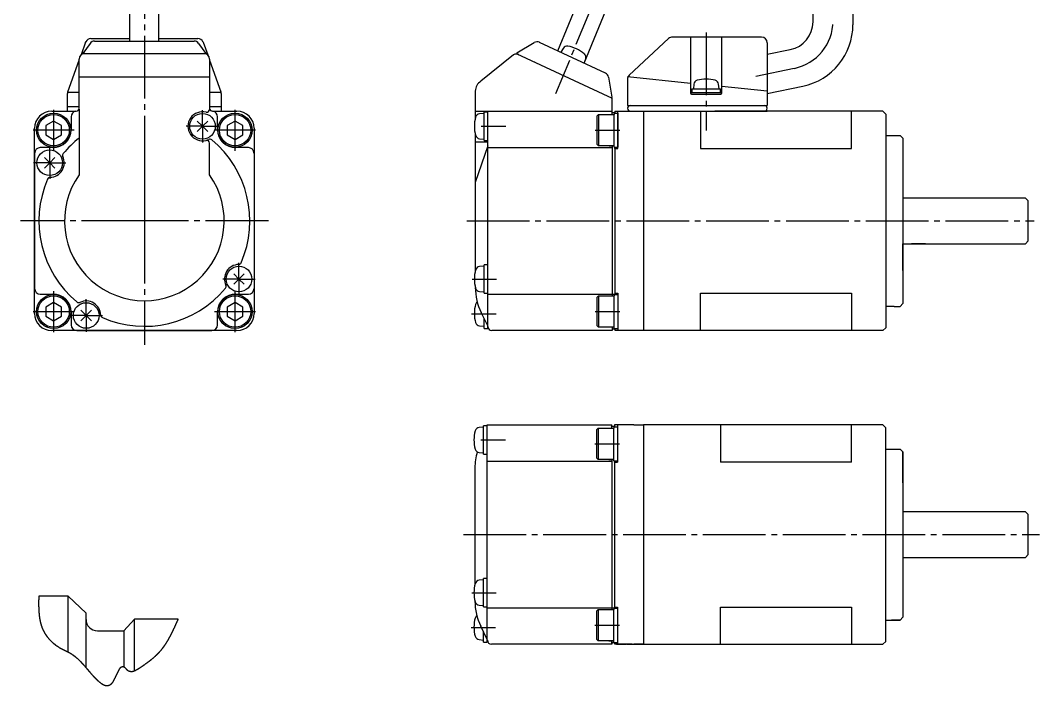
# Model space of a CAD drawing. Extents: x -147 to 164, y -94 to 93.
# Drawn here: x -146.7 to 32.1, y -94 to 22.7 of the extents above; entities that cross this region are included whole.
import ezdxf

# ---------------------------------------------------------------- set-up
doc = ezdxf.new("R2010")
doc.units = 0
doc.linetypes.add('DASH_CENTER', pattern=[14, 11, -1, 1, -1])
doc.layers.get('0').update_dxf_attribs({"linetype": 'CONTINUOUS'})

msp = doc.modelspace()

# ---------------------------------------------------------------- linework, layer by layer
at = {"color": 7, "linetype": 'CONTINUOUS'}
for p, q in [((-7.64, 22.44), (-7.64, 37.89)), ((-0.64, 37.89), (-0.64, 21.93)), ((-127.49, 19.88), (-127.49, 31.5)), ((-122.39, 19.88), (-122.39, 31.5)), ((-52.42, 17.35), (-47.41, 29.46)), ((-47.8, 15.19), (-42.85, 27.16)), ((-127.49, 19.06), (-127.49, 19.89)), ((-122.39, 19.06), (-122.39, 20)), ((-16.68, 19.75), (-32.29, 19.75)), ((-29.13, 19.75), (-29.13, 9.95)), ((-23.63, 9.95), (-23.63, 19.75)), ((-135.25, 18.85), (-136.04, 16.66)), ((-134.46, 18.65), (-135.75, 16.9)), ((-135.25, 18.85), (-135.21, 18.95)), ((-134.32, 19.5), (-129.94, 19.5)), ((-133.66, 19.06), (-116.22, 19.06)), ((-129.94, 19.5), (-128.74, 19.5)), ((-128.74, 19.5), (-127.49, 19.5)), ((-122.39, 19.5), (-115.55, 19.5)), ((-114.12, 16.9), (-115.41, 18.65)), ((-114.66, 18.95), (-114.63, 18.85)), ((-114.63, 18.85), (-113.83, 16.66)), ((-59.57, 17), (-56.54, 18.79)), ((-59.57, 17), (-56.54, 18.79)), ((-44.04, 13.44), (-55.61, 18.83)), ((-32.97, 19.48), (-39.89, 13.04)), ((-15.68, 18.75), (-15.68, 7.75)), ((-135.75, 16.9), (-114.12, 16.9)), ((-135.39, 16.9), (-114.49, 16.9)), ((-60.19, 16.63), (-65.9, 11.99)), ((-59.57, 16.82), (-42.88, 9.04)), ((-51.48, 17.77), (-51.87, 17.09)), ((-11.63, 17.54), (-15.68, 16.7)), ((-138.38, 10.16), (-136.39, 15.69)), ((-136.39, 7.25), (-136.39, 15.9)), ((-136.39, 7.25), (-136.39, 15.88)), ((-113.49, 15.9), (-113.49, 7.25)), ((-113.49, 15.88), (-113.49, 7.25)), ((-113.49, 15.69), (-111.5, 10.16)), ((-47.79, 15.19), (-47.52, 15.93)), ((-136.39, 12.75), (-113.49, 12.75)), ((-43.49, 12.7), (-42.91, 9.23)), ((-29.13, 11.63), (-40.18, 12.77)), ((-40.18, 12.38), (-40.18, 7.75)), ((-28.56, 11.47), (-28.63, 10.69)), ((-24.13, 10.69), (-24.2, 11.47)), ((-15.68, 10.25), (-23.63, 11.07)), ((-15.68, 9.86), (-9.41, 11.16)), ((-138.44, 6.75), (-138.44, 9.83)), ((-136.39, 10), (-138.42, 10)), ((-111.45, 10), (-113.49, 10)), ((-111.44, 9.83), (-111.44, 6.75)), ((-66.88, 10.27), (-66.88, 5.52)), ((-42.88, 9.04), (-42.88, 9.04)), ((-42.88, 6.16), (-42.88, 9.04)), ((-28.93, 10.05), (-23.83, 10.05)), ((-28.93, 9.75), (-23.83, 9.75)), ((-28.88, 10.69), (-23.88, 10.69)), ((-28.88, 10.69), (-28.88, 10.05)), ((-28.88, 10.05), (-23.88, 10.05)), ((-23.88, 10.05), (-23.88, 10.69)), ((-136.39, 7.5), (-138.44, 7.5)), ((-111.44, 7.5), (-113.49, 7.5)), ((-113.49, 7.25), (-113.49, 7.06)), ((-113.49, 7.25), (-113.49, 7.06)), ((-40.18, 7.75), (-39.56, 7.75)), ((-40.18, 7.75), (-15.68, 7.75)), ((-141.19, 6.75), (-136.89, 6.75)), ((-137.79, 5.77), (-137.79, 3.56)), ((-136.39, 7.1), (-136.39, -4.44)), ((-136.39, 7.1), (-136.39, -4.44)), ((-112.99, 6.75), (-108.69, 6.75)), ((-112.09, 3.56), (-112.09, 5.77)), ((-66.88, 6.75), (-64.71, 6.75)), ((-65.35, 6.35), (-66.14, 6.28)), ((-65.35, 1.6), (-65.35, 6.6)), ((-64.71, 6.6), (-65.35, 6.6)), ((-64.71, -30.84), (-64.71, 6.75)), ((-64.71, 6.75), (-42.88, 6.75)), ((-64.71, 1.6), (-64.71, 6.6)), ((-45.27, 6.16), (-45.52, 5.91)), ((-45.52, 0.91), (-45.52, 5.91)), ((-45.27, 6.16), (-42.52, 6.16)), ((-45.27, 6.16), (-45.27, 0.66)), ((-42.38, 6.45), (-42.88, 6.45)), ((-42.52, 6.41), (-41.88, 6.41)), ((-42.52, 6.41), (-42.52, 6.16)), ((-42.52, 3.41), (-42.52, 6.16)), ((-42.38, 6.75), (-15.68, 6.75)), ((-42.38, 6.75), (-42.38, 6.45)), ((-42.38, 6.41), (-42.38, 6.45)), ((-41.88, 0.21), (-41.88, 6.75)), ((-41.88, 6.41), (-41.88, 0.41)), ((-37.38, 6.75), (-37.38, -31.75)), ((-27.38, 6.75), (-27.38, 0.21)), ((-24.88, 6.75), (-15.68, 6.75)), ((4.62, 6.75), (-24.88, 6.75)), ((-0.88, 0.21), (-0.88, 6.75)), ((4.62, 6.75), (5.12, 6.25)), ((5.12, 6.25), (5.12, -31.25)), ((-144.19, -28.75), (-144.19, 3.75)), ((-140.85, 5.01), (-142.23, 4.21)), ((-142.23, 4.21), (-142.23, 2.61)), ((-139.46, 4.21), (-140.85, 5.01)), ((-139.46, 2.61), (-139.46, 4.21)), ((-114.74, 4.1), (-115.66, 5.02)), ((-114.74, 4.1), (-115.66, 3.18)), ((-114.74, 4.1), (-113.82, 5.02)), ((-114.74, 4.1), (-113.82, 3.18)), ((-109.03, 5.01), (-110.41, 4.21)), ((-110.41, 4.21), (-110.41, 2.61)), ((-107.64, 4.21), (-109.03, 5.01)), ((-107.64, 2.61), (-107.64, 4.21)), ((-105.69, 3.75), (-105.69, -28.75)), ((-142.23, 2.61), (-140.85, 1.81)), ((-140.85, 1.81), (-139.46, 2.61)), ((-110.41, 2.61), (-109.03, 1.81)), ((-109.03, 1.81), (-107.64, 2.61)), ((-66.88, 2.67), (-66.88, -21.28)), ((-66.14, 1.92), (-65.35, 1.85)), ((-42.52, 0.66), (-42.52, 3.41)), ((5.12, 2.5), (7.62, 2.5)), ((8.12, 2), (7.62, 2.5)), ((8.12, 2), (7.62, 2.5)), ((8.12, 2), (8.12, -27)), ((-140.85, 0.35), (-143.19, 0.35)), ((-113.49, -4.44), (-113.49, 1.14)), ((-113.49, -4.44), (-113.49, 1.14)), ((-106.69, 0.35), (-109.03, 0.35)), ((-64.71, 1.29), (-66.88, 1.29)), ((-64.71, 0.69), (-66.88, -5.78)), ((-65.35, 1.6), (-64.71, 1.6)), ((-64.71, 0.36), (-42.88, 0.36)), ((-45.52, 0.91), (-45.27, 0.66)), ((-42.52, 0.66), (-45.27, 0.66)), ((-43.38, 0.66), (-42.78, 0.66)), ((-43.38, 0.66), (-42.78, 0.66)), ((-42.88, 0.66), (-42.88, -25.66)), ((-42.52, 0.66), (-42.78, 0.66)), ((-42.52, 0.66), (-42.78, 0.66)), ((-42.52, 0.41), (-42.52, 0.66)), ((-42.52, 0.41), (-41.88, 0.41)), ((-42.38, 0.21), (-42.38, 0.41)), ((-42.38, 0.21), (-42.38, -25.21)), ((-42.38, 0.21), (-41.88, 0.21)), ((-27.38, 0.21), (-0.88, 0.21)), ((-144.19, -0.64), (-144.19, -24.35)), ((-141.54, -2.3), (-142.46, -1.38)), ((-141.54, -2.3), (-140.62, -1.38)), ((-105.69, -0.64), (-105.69, -24.35)), ((-141.54, -2.3), (-142.46, -3.22)), ((-141.54, -2.3), (-140.62, -3.22)), ((29.62, -8.5), (8.12, -8.5)), ((29.62, -8.5), (30.12, -9)), ((30.12, -16), (30.12, -9)), ((30.12, -16), (29.62, -16.5)), ((8.12, -16.5), (29.62, -16.5)), ((8.12, -21.2), (8.12, -16.5)), ((12.12, -16.5), (9.62, -16.5)), ((-65.35, -20.45), (-66.14, -20.52)), ((-64.71, -20.2), (-65.35, -20.2)), ((-65.35, -25.2), (-65.35, -20.2)), ((-64.71, -25.2), (-64.71, -20.2)), ((-108.34, -22.7), (-109.26, -21.78)), ((-108.34, -22.7), (-109.26, -23.62)), ((-108.34, -22.7), (-107.42, -21.78)), ((-108.34, -22.7), (-107.42, -23.62)), ((-66.14, -24.88), (-65.35, -24.95)), ((-143.19, -25.35), (-140.85, -25.35)), ((-140.85, -26.81), (-142.23, -27.61)), ((-139.46, -27.61), (-140.85, -26.81)), ((-109.03, -26.81), (-110.41, -27.61)), ((-109.03, -25.35), (-106.69, -25.35)), ((-107.64, -27.61), (-109.03, -26.81)), ((-65.35, -25.2), (-64.71, -25.2)), ((-64.71, -25.34), (-42.38, -25.34)), ((-45.27, -25.66), (-45.52, -25.91)), ((-45.52, -30.91), (-45.52, -25.91)), ((-45.27, -25.66), (-42.52, -25.66)), ((-45.27, -25.66), (-45.27, -31.16)), ((-42.52, -25.41), (-41.88, -25.41)), ((-42.52, -25.41), (-42.52, -25.66)), ((-42.52, -28.41), (-42.52, -25.66)), ((-42.38, -25.21), (-41.88, -25.21)), ((-42.38, -25.21), (-42.38, -25.41)), ((-41.88, -25.21), (-41.88, -31.75)), ((-41.88, -25.41), (-41.88, -31.41)), ((-27.38, -31.75), (-27.38, -25.21)), ((-27.38, -25.21), (-0.88, -25.21)), ((-0.88, -25.21), (-0.88, -31.75)), ((-142.23, -27.61), (-142.23, -29.21)), ((-139.46, -29.21), (-139.46, -27.61)), ((-137.79, -28.41), (-137.79, -30.75)), ((-135.14, -29.1), (-136.06, -28.18)), ((-135.14, -29.1), (-134.22, -28.18)), ((-112.09, -30.75), (-112.09, -28.41)), ((-110.41, -27.61), (-110.41, -29.21)), ((-107.64, -29.21), (-107.64, -27.61)), ((-64.71, -30.94), (-65.87, -28.58)), ((-42.52, -31.16), (-42.52, -28.41)), ((6.62, -27.5), (5.12, -27.5)), ((6.62, -27.5), (7.62, -27.5)), ((7.62, -27.5), (8.12, -27)), ((-142.23, -29.21), (-140.85, -30.01)), ((-140.85, -30.01), (-139.46, -29.21)), ((-135.14, -29.1), (-136.06, -30.02)), ((-135.14, -29.1), (-134.22, -30.02)), ((-110.41, -29.21), (-109.03, -30.01)), ((-109.03, -30.01), (-107.64, -29.21)), ((-65.35, -31.4), (-65.35, -29.63)), ((-64.71, -31.4), (-64.71, -29.09)), ((-108.69, -31.75), (-141.19, -31.75)), ((-136.79, -31.75), (-113.09, -31.75)), ((-131.64, -31.75), (-134.13, -31.75)), ((-131.74, -31.75), (-118.14, -31.75)), ((-66.14, -30.93), (-65.35, -31)), ((-65.35, -31.4), (-64.71, -31.4)), ((-64.68, -31.05), (-64.68, -31.07)), ((-42.88, -31.75), (-63.98, -31.75)), ((-45.52, -30.91), (-45.27, -31.16)), ((-42.52, -31.16), (-45.27, -31.16)), ((-42.88, -31.16), (-42.88, -31.75)), ((-42.88, -31.45), (-42.38, -31.45)), ((-42.52, -31.41), (-42.52, -31.16)), ((-42.52, -31.41), (-41.88, -31.41)), ((-42.38, -31.41), (-42.38, -31.65)), ((-42.28, -31.75), (-42.38, -31.65)), ((-41.28, -31.75), (-42.28, -31.75)), ((-39.48, -31.75), (-41.28, -31.75)), ((4.62, -31.75), (-39.48, -31.75)), ((5.12, -31.25), (4.62, -31.75)), ((-65.42, -48.69), (-66.2, -48.76)), ((-65.42, -53.44), (-65.42, -48.44)), ((-64.78, -48.44), (-65.42, -48.44)), ((-64.78, -85.88), (-64.78, -48.29)), ((-64.78, -48.29), (-42.95, -48.29)), ((-64.78, -53.44), (-64.78, -48.44)), ((-45.34, -48.88), (-45.59, -49.13)), ((-45.34, -48.88), (-45.59, -49.13)), ((-45.34, -48.88), (-45.59, -49.13)), ((-45.59, -54.13), (-45.59, -49.13)), ((-45.34, -48.88), (-45.34, -54.38)), ((-45.34, -48.88), (-42.59, -48.88)), ((-43.15, -48.54), (-43.15, -48.54)), ((-43.15, -48.54), (-43.15, -48.54)), ((-43.15, -48.54), (-43.15, -48.54)), ((-43.15, -48.54), (-43.15, -48.54)), ((-43.15, -48.54), (-43.15, -48.54)), ((-43.15, -48.54), (-43.15, -48.54)), ((-43.15, -48.54), (-43.15, -48.54)), ((-43.15, -48.54), (-43.15, -48.54)), ((-43.15, -48.54), (-43.15, -48.54)), ((-43.15, -48.54), (-43.15, -48.54)), ((-43.15, -48.54), (-43.15, -48.54)), ((-43.15, -48.54), (-43.15, -48.54)), ((-43.15, -48.54), (-43.15, -48.54)), ((-43.15, -48.54), (-43.15, -48.54)), ((-43.15, -48.54), (-43.15, -48.54)), ((-43.15, -48.54), (-43.15, -48.54)), ((-43.15, -48.54), (-43.15, -48.54)), ((-43.15, -48.54), (-43.15, -48.54)), ((-43.15, -48.54), (-43.15, -48.54)), ((-43.15, -48.54), (-43.15, -48.54)), ((-43.15, -48.54), (-43.15, -48.54)), ((-43.15, -48.54), (-43.15, -48.54)), ((-43.15, -48.54), (-43.15, -48.54)), ((-43.15, -48.54), (-43.15, -48.54)), ((-43.15, -48.54), (-43.15, -48.54)), ((-43.15, -48.54), (-43.15, -48.54)), ((-43.15, -48.54), (-43.15, -48.54)), ((-43.15, -48.54), (-43.15, -48.54)), ((-43.15, -48.54), (-43.15, -48.54)), ((-43.15, -48.54), (-43.15, -48.54)), ((-43.15, -48.54), (-43.15, -48.54)), ((-43.15, -48.54), (-43.15, -48.54)), ((-42.95, -48.88), (-42.95, -48.29)), ((-42.45, -48.59), (-42.95, -48.59)), ((-42.45, -48.59), (-42.95, -48.59)), ((-42.45, -48.59), (-42.95, -48.59)), ((-42.59, -48.63), (-41.95, -48.63)), ((-42.59, -48.63), (-41.95, -48.63)), ((-42.59, -48.63), (-41.95, -48.63)), ((-42.59, -48.63), (-42.59, -48.88)), ((-42.59, -51.63), (-42.59, -48.88)), ((-39.1, -48.29), (-42.45, -48.29)), ((-42.45, -48.29), (-42.45, -48.63)), ((-39.1, -48.29), (-42.45, -48.29)), ((-42.45, -48.29), (-42.45, -48.63)), ((-42.45, -48.63), (-42.45, -48.59)), ((-42.45, -48.63), (-42.45, -48.59)), ((-42.45, -48.63), (-42.45, -48.59)), ((-41.95, -48.29), (-41.95, -54.83)), ((-41.95, -48.29), (-41.95, -54.83)), ((-41.95, -48.63), (-41.95, -54.63)), ((-39.1, -48.29), (-37.48, -48.29)), ((-39.1, -48.29), (-37.48, -48.29)), ((-37.38, -48.39), (-37.48, -48.29)), ((-37.38, -48.39), (-37.48, -48.29)), ((-37.38, -48.29), (-37.38, -86.69)), ((-37.38, -48.29), (-37.38, -86.79)), ((-37.38, -48.29), (-37.38, -86.69)), ((-37.38, -48.29), (-37.38, -86.79)), ((4.62, -48.29), (-37.38, -48.29)), ((-37.38, -48.29), (-37.38, -86.79)), ((-37.38, -48.39), (-37.38, -49.76)), ((-37.38, -48.39), (-37.38, -49.76)), ((-23.88, -48.29), (-23.88, -54.83)), ((-0.88, -54.83), (-0.88, -48.29)), ((4.62, -48.29), (5.12, -48.79)), ((5.12, -86.29), (5.12, -48.79)), ((-42.59, -54.38), (-42.59, -51.63)), ((-66.2, -53.12), (-65.42, -53.19)), ((-65.42, -53.44), (-64.78, -53.44)), ((5.12, -52.54), (6.12, -52.54)), ((5.12, -52.54), (6.12, -52.54)), ((6.12, -52.54), (7.62, -52.54)), ((6.12, -52.54), (7.62, -52.54)), ((6.12, -52.54), (7.62, -52.54)), ((6.12, -52.54), (7.62, -52.54)), ((8.12, -53.04), (7.62, -52.54)), ((8.12, -53.04), (7.62, -52.54)), ((8.12, -53.04), (7.62, -52.54)), ((8.12, -53.04), (7.62, -52.54)), ((8.12, -58.46), (8.12, -53.04)), ((8.12, -53.04), (8.12, -58.18)), ((8.12, -53.04), (8.12, -58.18)), ((8.12, -53.04), (8.12, -58.18)), ((8.12, -53.04), (8.12, -82.04)), ((-64.78, -54.68), (-42.95, -54.68)), ((-45.59, -54.13), (-45.34, -54.38)), ((-45.59, -54.13), (-45.34, -54.38)), ((-45.59, -54.13), (-45.34, -54.38)), ((-42.59, -54.38), (-45.34, -54.38)), ((-43.45, -54.38), (-42.85, -54.38)), ((-43.45, -54.38), (-42.85, -54.38)), ((-43.45, -54.38), (-42.85, -54.38)), ((-43.45, -54.38), (-42.85, -54.38)), ((-43.45, -54.38), (-42.85, -54.38)), ((-43.45, -54.38), (-42.85, -54.38)), ((-42.95, -54.38), (-42.95, -80.7)), ((-42.59, -54.38), (-42.85, -54.38)), ((-42.59, -54.38), (-42.85, -54.38)), ((-42.59, -54.63), (-42.59, -54.38)), ((-42.59, -54.63), (-41.95, -54.63)), ((-42.59, -54.63), (-41.95, -54.63)), ((-42.59, -54.63), (-41.95, -54.63)), ((-42.45, -54.83), (-42.45, -54.63)), ((-42.45, -54.83), (-41.95, -54.83)), ((-42.45, -54.83), (-41.95, -54.83)), ((-42.45, -54.83), (-42.45, -80.25)), ((-42.45, -54.83), (-41.95, -54.83)), ((-0.88, -54.83), (-23.88, -54.83)), ((-66.95, -55.85), (-66.95, -73.44)), ((8.12, -57.04), (8.12, -58.46)), ((8.12, -58.46), (8.12, -82.04)), ((-66.95, -61.64), (-66.95, -76.14)), ((29.62, -63.54), (8.12, -63.54)), ((29.62, -63.54), (30.12, -64.04)), ((30.12, -64.04), (29.62, -63.54)), ((30.12, -71.04), (30.12, -64.04)), ((30.12, -71.04), (29.62, -71.54)), ((8.12, -71.54), (29.62, -71.54)), ((-65.42, -75.49), (-66.2, -75.56)), ((-64.78, -75.24), (-65.42, -75.24)), ((-65.42, -80.24), (-65.42, -75.24)), ((-64.78, -80.24), (-64.78, -75.24)), ((8.12, -76.62), (8.12, -78.04)), ((-138.29, -78.35), (-143.46, -78.35)), ((-138.29, -88.15), (-138.29, -78.35)), ((-138.29, -78.35), (-135.17, -81.35)), ((-66.2, -79.92), (-65.42, -79.99)), ((-65.42, -80.24), (-64.78, -80.24)), ((-64.78, -80.38), (-42.45, -80.38)), ((-42.59, -80.45), (-41.95, -80.45)), ((-42.59, -80.45), (-41.95, -80.45)), ((-42.59, -80.45), (-41.95, -80.45)), ((-42.59, -80.45), (-42.59, -80.7)), ((-42.45, -80.25), (-41.95, -80.25)), ((-42.45, -80.25), (-41.95, -80.25)), ((-42.45, -80.25), (-41.95, -80.25)), ((-42.45, -80.25), (-42.45, -80.45)), ((-41.95, -80.25), (-41.95, -86.79)), ((-41.95, -80.25), (-41.95, -86.79)), ((-41.95, -80.25), (-41.95, -86.79)), ((-41.95, -80.45), (-41.95, -86.45)), ((-41.95, -80.45), (-41.95, -86.45)), ((-41.95, -80.45), (-41.95, -86.45)), ((-23.88, -86.79), (-23.88, -80.25)), ((-23.88, -80.25), (-0.88, -80.25)), ((-0.88, -80.25), (-0.88, -86.79)), ((-135.17, -90.89), (-135.17, -81.35)), ((-45.34, -80.7), (-45.59, -80.95)), ((-45.34, -80.7), (-45.59, -80.95)), ((-45.34, -80.7), (-45.59, -80.95)), ((-45.59, -85.95), (-45.59, -80.95)), ((-45.59, -85.95), (-45.59, -80.95)), ((-45.59, -85.95), (-45.59, -80.95)), ((-45.34, -80.7), (-45.34, -86.2)), ((-45.34, -80.7), (-45.34, -86.2)), ((-45.34, -80.7), (-42.59, -80.7)), ((-45.34, -80.7), (-45.34, -86.2)), ((-42.59, -83.45), (-42.59, -80.7)), ((7.62, -82.54), (8.12, -82.04)), ((7.62, -82.54), (8.12, -82.04)), ((-128.53, -84.43), (-126.67, -82.39)), ((-126.67, -91.43), (-126.67, -82.39)), ((-118.99, -82.39), (-126.67, -82.39)), ((-64.78, -85.98), (-65.93, -83.62)), ((-42.59, -86.2), (-42.59, -83.45)), ((5.12, -82.54), (7.62, -82.54)), ((5.12, -82.54), (7.62, -82.54)), ((7.62, -82.54), (6.12, -82.54)), ((7.62, -82.54), (6.12, -82.54)), ((-133.17, -84.43), (-128.53, -84.43)), ((-128.53, -84.43), (-128.53, -90.75)), ((-65.42, -86.44), (-65.42, -84.67)), ((-64.78, -86.44), (-64.78, -84.13)), ((-37.38, -85.07), (-37.38, -86.69)), ((-37.38, -85.07), (-37.38, -86.69)), ((-66.2, -85.97), (-65.42, -86.04)), ((-65.42, -86.44), (-64.78, -86.44)), ((-64.75, -86.09), (-64.75, -86.11)), ((-42.95, -86.79), (-64.05, -86.79)), ((-45.59, -85.95), (-45.34, -86.2)), ((-45.59, -85.95), (-45.34, -86.2)), ((-45.59, -85.95), (-45.34, -86.2)), ((-42.59, -86.2), (-45.34, -86.2)), ((-43.45, -86.2), (-42.85, -86.2)), ((-43.45, -86.2), (-42.85, -86.2)), ((-43.45, -86.2), (-42.85, -86.2)), ((-43.45, -86.2), (-42.85, -86.2)), ((-42.95, -86.79), (-42.95, -86.2)), ((-42.95, -86.79), (-42.95, -86.2)), ((-42.95, -86.2), (-42.95, -86.79)), ((-42.95, -86.49), (-42.45, -86.49)), ((-42.95, -86.49), (-42.45, -86.49)), ((-42.95, -86.49), (-42.45, -86.49)), ((-42.59, -86.2), (-42.85, -86.2)), ((-42.59, -86.45), (-42.59, -86.2)), ((-42.59, -86.45), (-41.95, -86.45)), ((-42.59, -86.45), (-41.95, -86.45)), ((-42.59, -86.45), (-41.95, -86.45)), ((-42.45, -86.45), (-42.45, -86.69)), ((-42.35, -86.79), (-42.45, -86.69)), ((-41.35, -86.79), (-42.35, -86.79)), ((-41.35, -86.79), (-42.35, -86.79)), ((-41.35, -86.79), (-42.35, -86.79)), ((-42.14, -86.79), (-40.42, -86.79)), ((-42.14, -86.79), (-40.42, -86.79)), ((-39.38, -86.79), (-41.35, -86.79)), ((-40.32, -86.79), (-39.1, -86.79)), ((-40.32, -86.79), (-39.1, -86.79)), ((-39.38, -86.79), (-37.38, -86.79)), ((-37.48, -86.79), (-39.1, -86.79)), ((-37.48, -86.79), (-39.1, -86.79)), ((-37.48, -86.79), (-37.38, -86.69)), ((-37.48, -86.79), (-37.38, -86.69)), ((-37.38, -85.94), (-37.38, -86.79)), ((-37.38, -86.79), (4.62, -86.79)), ((-37.38, -86.79), (-37.38, -86.79)), ((4.62, -86.79), (5.12, -86.29))]:
    msp.add_line(p, q, dxfattribs=at)
at = {"color": 1, "linetype": 'DASH_CENTER'}
for p, q in [((-124.94, 33.96), (-124.94, -2.4)), ((-45.02, 28.59), (-52.79, 9.8)), ((-26.38, 20.56), (-26.38, 3.34)), ((-17.68, 12.87), (-10.92, 14.27)), ((-140.85, 7.01), (-140.85, -0.19)), ((-114.74, 4.1), (-114.74, 6.94)), ((-109.03, -0.19), (-109.03, 7.01)), ((-114.74, 4.1), (-117.58, 4.1)), ((-114.74, 4.1), (-111.9, 4.1)), ((-114.74, 4.1), (-114.74, 1.26)), ((-65.84, 4.1), (-61.54, 4.1)), ((-137.25, 3.41), (-144.45, 3.41)), ((-105.43, 3.41), (-112.63, 3.41)), ((-45.84, 3.41), (-41.54, 3.41)), ((-141.54, -2.3), (-141.54, 0.54)), ((-141.54, -2.3), (-144.38, -2.3)), ((-141.54, -2.3), (-141.54, -5.14)), ((-141.54, -2.3), (-138.7, -2.3)), ((-124.94, -2.4), (-124.94, -12.5)), ((-124.94, -12.5), (-146.69, -12.5)), ((-103.19, -12.5), (-124.94, -12.5)), ((-124.94, -12.5), (-124.94, -34.25)), ((-68.38, -12.5), (31.15, -12.5)), ((-108.34, -22.7), (-108.34, -19.86)), ((-108.34, -22.7), (-111.18, -22.7)), ((-108.34, -22.7), (-105.5, -22.7)), ((-108.34, -22.7), (-108.34, -25.54)), ((-67.45, -22.7), (-63.15, -22.7)), ((-140.85, -24.81), (-140.85, -32.01)), ((-109.03, -32.01), (-109.03, -24.81)), ((-135.14, -29.1), (-135.14, -26.26)), ((-144.45, -28.41), (-137.25, -28.41)), ((-112.63, -28.41), (-105.43, -28.41)), ((-45.84, -28.41), (-41.54, -28.41)), ((-135.14, -29.1), (-137.98, -29.1)), ((-135.14, -29.1), (-135.14, -31.94)), ((-135.14, -29.1), (-132.3, -29.1)), ((-67.55, -28.8), (-63.25, -28.8)), ((-65.91, -50.94), (-61.61, -50.94)), ((-45.91, -51.63), (-41.61, -51.63)), ((-45.91, -51.63), (-41.61, -51.63)), ((-45.91, -51.63), (-41.61, -51.63)), ((-68.95, -67.54), (32.11, -67.54)), ((-67.52, -77.74), (-63.22, -77.74)), ((-67.62, -83.84), (-63.32, -83.84)), ((-45.91, -83.45), (-41.61, -83.45)), ((-45.91, -83.45), (-41.61, -83.45)), ((-45.91, -83.45), (-41.61, -83.45))]:
    msp.add_line(p, q, dxfattribs=at)
at = {"color": 2}
msp.add_polyline3d([(-143.46, -78.35, 0), (-143.47, -78.39, 0), (-143.47, -78.43, 0), (-143.47, -78.47, 0), (-143.47, -78.51, 0), (-143.47, -78.55, 0), (-143.47, -78.59, 0), (-143.47, -78.63, 0), (-143.47, -78.67, 0), (-143.47, -78.71, 0), (-143.47, -78.76, 0), (-143.47, -78.8, 0), (-143.47, -78.84, 0), (-143.47, -78.88, 0), (-143.47, -78.92, 0), (-143.47, -78.96, 0), (-143.47, -79, 0), (-143.48, -79.04, 0), (-143.48, -79.08, 0), (-143.48, -79.12, 0), (-143.48, -79.16, 0), (-143.48, -79.2, 0), (-143.48, -79.24, 0), (-143.48, -79.28, 0), (-143.48, -79.32, 0), (-143.48, -79.36, 0), (-143.48, -79.4, 0), (-143.48, -79.44, 0), (-143.48, -79.48, 0), (-143.48, -79.53, 0), (-143.48, -79.57, 0), (-143.48, -79.61, 0), (-143.48, -79.65, 0), (-143.48, -79.69, 0), (-143.48, -79.73, 0), (-143.48, -79.77, 0), (-143.48, -79.81, 0), (-143.48, -79.85, 0), (-143.48, -79.89, 0), (-143.48, -79.93, 0), (-143.48, -79.97, 0), (-143.48, -80.01, 0), (-143.48, -80.05, 0), (-143.48, -80.09, 0), (-143.48, -80.13, 0), (-143.48, -80.17, 0), (-143.47, -80.21, 0), (-143.47, -80.25, 0), (-143.47, -80.29, 0), (-143.47, -80.34, 0), (-143.47, -80.38, 0), (-143.47, -80.42, 0), (-143.47, -80.46, 0), (-143.47, -80.5, 0), (-143.47, -80.54, 0), (-143.47, -80.58, 0), (-143.46, -80.62, 0), (-143.46, -80.66, 0), (-143.46, -80.7, 0), (-143.46, -80.74, 0), (-143.46, -80.78, 0), (-143.46, -80.82, 0), (-143.45, -80.86, 0), (-143.45, -80.9, 0), (-143.45, -80.94, 0), (-143.45, -80.98, 0), (-143.44, -81.02, 0), (-143.44, -81.06, 0), (-143.44, -81.1, 0), (-143.44, -81.15, 0), (-143.43, -81.19, 0), (-143.43, -81.23, 0), (-143.43, -81.27, 0), (-143.42, -81.31, 0), (-143.42, -81.35, 0), (-143.42, -81.39, 0), (-143.41, -81.43, 0), (-143.41, -81.47, 0), (-143.41, -81.51, 0), (-143.4, -81.55, 0), (-143.4, -81.59, 0), (-143.4, -81.63, 0), (-143.39, -81.67, 0), (-143.39, -81.71, 0), (-143.38, -81.75, 0), (-143.38, -81.79, 0), (-143.37, -81.83, 0), (-143.37, -81.87, 0), (-143.36, -81.91, 0), (-143.36, -81.95, 0), (-143.35, -81.99, 0), (-143.35, -82.03, 0), (-143.34, -82.07, 0), (-143.33, -82.11, 0), (-143.33, -82.15, 0), (-143.32, -82.19, 0), (-143.31, -82.23, 0), (-143.31, -82.27, 0), (-143.3, -82.31, 0), (-143.29, -82.35, 0), (-143.29, -82.39, 0), (-143.28, -82.43, 0), (-143.27, -82.47, 0), (-143.27, -82.51, 0), (-143.26, -82.55, 0), (-143.25, -82.59, 0), (-143.24, -82.63, 0), (-143.23, -82.67, 0), (-143.23, -82.71, 0), (-143.22, -82.75, 0), (-143.21, -82.79, 0), (-143.2, -82.83, 0), (-143.19, -82.87, 0), (-143.18, -82.91, 0), (-143.17, -82.95, 0), (-143.16, -82.99, 0), (-143.15, -83.03, 0), (-143.14, -83.07, 0), (-143.13, -83.11, 0), (-143.12, -83.15, 0), (-143.11, -83.19, 0), (-143.1, -83.23, 0), (-143.09, -83.26, 0), (-143.08, -83.3, 0), (-143.06, -83.34, 0), (-143.05, -83.38, 0), (-143.04, -83.42, 0), (-143.03, -83.46, 0), (-143.02, -83.5, 0), (-143, -83.54, 0), (-142.99, -83.57, 0), (-142.98, -83.61, 0), (-142.96, -83.65, 0), (-142.95, -83.69, 0), (-142.94, -83.73, 0), (-142.92, -83.77, 0), (-142.91, -83.8, 0), (-142.9, -83.84, 0), (-142.88, -83.88, 0), (-142.87, -83.92, 0), (-142.85, -83.96, 0), (-142.84, -83.99, 0), (-142.82, -84.03, 0), (-142.8, -84.07, 0), (-142.79, -84.11, 0), (-142.77, -84.14, 0), (-142.75, -84.18, 0), (-142.74, -84.22, 0), (-142.72, -84.25, 0), (-142.71, -84.29, 0), (-142.69, -84.33, 0), (-142.67, -84.36, 0), (-142.65, -84.4, 0), (-142.63, -84.44, 0), (-142.62, -84.47, 0), (-142.6, -84.51, 0), (-142.58, -84.55, 0), (-142.56, -84.58, 0), (-142.54, -84.62, 0), (-142.52, -84.65, 0), (-142.5, -84.69, 0), (-142.48, -84.72, 0), (-142.46, -84.76, 0), (-142.44, -84.79, 0), (-142.42, -84.83, 0), (-142.4, -84.86, 0), (-142.38, -84.9, 0), (-142.35, -84.93, 0), (-142.33, -84.97, 0), (-142.31, -85, 0), (-142.29, -85.03, 0), (-142.27, -85.07, 0), (-142.25, -85.1, 0), (-142.22, -85.14, 0), (-142.2, -85.17, 0), (-142.18, -85.2, 0), (-142.15, -85.24, 0), (-142.13, -85.27, 0), (-142.11, -85.3, 0), (-142.08, -85.34, 0), (-142.06, -85.37, 0), (-142.03, -85.4, 0), (-142.01, -85.43, 0), (-141.99, -85.47, 0), (-141.96, -85.5, 0), (-141.94, -85.53, 0), (-141.91, -85.56, 0), (-141.88, -85.59, 0), (-141.86, -85.63, 0), (-141.83, -85.66, 0), (-141.81, -85.69, 0), (-141.78, -85.72, 0), (-141.75, -85.75, 0), (-141.73, -85.78, 0), (-141.7, -85.81, 0), (-141.67, -85.84, 0), (-141.65, -85.87, 0), (-141.62, -85.9, 0), (-141.59, -85.93, 0), (-141.56, -85.97, 0), (-141.54, -85.99, 0), (-141.51, -86.02, 0), (-141.48, -86.05, 0), (-141.45, -86.08, 0), (-141.43, -86.11, 0), (-141.4, -86.14, 0), (-141.37, -86.17, 0), (-141.34, -86.2, 0), (-141.31, -86.23, 0), (-141.28, -86.26, 0), (-141.25, -86.29, 0), (-141.22, -86.31, 0), (-141.19, -86.34, 0), (-141.16, -86.37, 0), (-141.13, -86.4, 0), (-141.1, -86.43, 0), (-141.07, -86.45, 0), (-141.04, -86.48, 0), (-141.01, -86.51, 0), (-140.98, -86.53, 0), (-140.95, -86.56, 0), (-140.92, -86.59, 0), (-140.89, -86.61, 0), (-140.86, -86.64, 0), (-140.83, -86.67, 0), (-140.8, -86.69, 0), (-140.76, -86.72, 0), (-140.73, -86.74, 0), (-140.7, -86.77, 0), (-140.67, -86.79, 0), (-140.64, -86.82, 0), (-140.6, -86.84, 0), (-140.57, -86.87, 0), (-140.54, -86.89, 0), (-140.51, -86.92, 0), (-140.48, -86.94, 0), (-140.44, -86.97, 0), (-140.41, -86.99, 0), (-140.38, -87.01, 0), (-140.34, -87.04, 0), (-140.31, -87.06, 0), (-140.28, -87.08, 0), (-140.24, -87.11, 0), (-140.21, -87.13, 0), (-140.18, -87.15, 0), (-140.14, -87.18, 0), (-140.11, -87.2, 0), (-140.07, -87.22, 0), (-140.04, -87.24, 0), (-140.01, -87.26, 0), (-139.97, -87.29, 0), (-139.94, -87.31, 0), (-139.9, -87.33, 0), (-139.87, -87.35, 0), (-139.83, -87.37, 0), (-139.8, -87.39, 0), (-139.76, -87.41, 0), (-139.73, -87.43, 0), (-139.69, -87.45, 0), (-139.66, -87.47, 0), (-139.62, -87.49, 0), (-139.59, -87.51, 0), (-139.55, -87.53, 0), (-139.52, -87.55, 0), (-139.48, -87.57, 0), (-139.44, -87.59, 0), (-139.41, -87.61, 0), (-139.37, -87.63, 0), (-139.34, -87.64, 0), (-139.3, -87.66, 0), (-139.26, -87.68, 0), (-139.23, -87.7, 0), (-139.19, -87.72, 0), (-139.16, -87.73, 0), (-139.12, -87.75, 0), (-139.08, -87.77, 0), (-139.05, -87.79, 0), (-139.01, -87.8, 0), (-138.97, -87.82, 0), (-138.94, -87.84, 0), (-138.9, -87.86, 0), (-138.86, -87.87, 0), (-138.83, -87.89, 0), (-138.79, -87.91, 0), (-138.75, -87.93, 0), (-138.72, -87.94, 0), (-138.68, -87.96, 0), (-138.64, -87.98, 0), (-138.61, -88, 0), (-138.57, -88.01, 0), (-138.53, -88.03, 0), (-138.5, -88.05, 0), (-138.46, -88.07, 0), (-138.43, -88.09, 0), (-138.39, -88.1, 0), (-138.35, -88.12, 0), (-138.32, -88.14, 0), (-138.28, -88.16, 0), (-138.25, -88.18, 0), (-138.21, -88.2, 0), (-138.17, -88.22, 0), (-138.14, -88.24, 0), (-138.1, -88.26, 0), (-138.07, -88.28, 0), (-138.03, -88.3, 0), (-138, -88.32, 0), (-137.96, -88.34, 0), (-137.93, -88.36, 0), (-137.89, -88.38, 0), (-137.86, -88.4, 0), (-137.82, -88.42, 0), (-137.79, -88.45, 0), (-137.76, -88.47, 0), (-137.72, -88.49, 0), (-137.69, -88.51, 0), (-137.66, -88.53, 0), (-137.62, -88.56, 0), (-137.59, -88.58, 0), (-137.55, -88.6, 0), (-137.52, -88.63, 0), (-137.49, -88.65, 0), (-137.45, -88.67, 0), (-137.42, -88.7, 0), (-137.39, -88.72, 0), (-137.35, -88.74, 0), (-137.32, -88.77, 0), (-137.29, -88.79, 0), (-137.26, -88.82, 0), (-137.22, -88.84, 0), (-137.19, -88.87, 0), (-137.16, -88.89, 0), (-137.13, -88.92, 0), (-137.1, -88.94, 0), (-137.06, -88.97, 0), (-137.03, -88.99, 0), (-137, -89.02, 0), (-136.97, -89.04, 0), (-136.94, -89.07, 0), (-136.91, -89.1, 0), (-136.88, -89.12, 0), (-136.85, -89.15, 0), (-136.81, -89.17, 0), (-136.78, -89.2, 0), (-136.75, -89.23, 0), (-136.72, -89.25, 0), (-136.69, -89.28, 0), (-136.66, -89.31, 0), (-136.63, -89.34, 0), (-136.6, -89.36, 0), (-136.57, -89.39, 0), (-136.54, -89.42, 0), (-136.51, -89.45, 0), (-136.48, -89.47, 0), (-136.46, -89.5, 0), (-136.43, -89.53, 0), (-136.4, -89.56, 0), (-136.37, -89.59, 0), (-136.34, -89.61, 0), (-136.31, -89.64, 0), (-136.28, -89.67, 0), (-136.25, -89.7, 0), (-136.22, -89.73, 0), (-136.19, -89.76, 0), (-136.17, -89.79, 0), (-136.14, -89.82, 0), (-136.11, -89.84, 0), (-136.08, -89.87, 0), (-136.05, -89.9, 0), (-136.03, -89.93, 0), (-136, -89.96, 0), (-135.97, -89.99, 0), (-135.94, -90.02, 0), (-135.91, -90.05, 0), (-135.89, -90.08, 0), (-135.86, -90.11, 0), (-135.83, -90.14, 0), (-135.81, -90.17, 0), (-135.78, -90.2, 0), (-135.75, -90.23, 0), (-135.72, -90.26, 0), (-135.7, -90.29, 0), (-135.67, -90.32, 0), (-135.64, -90.35, 0), (-135.62, -90.38, 0), (-135.59, -90.41, 0), (-135.56, -90.44, 0), (-135.53, -90.47, 0), (-135.51, -90.5, 0), (-135.48, -90.53, 0), (-135.46, -90.56, 0), (-135.43, -90.59, 0), (-135.4, -90.63, 0), (-135.38, -90.66, 0), (-135.35, -90.69, 0), (-135.32, -90.72, 0), (-135.3, -90.75, 0), (-135.27, -90.78, 0), (-135.24, -90.81, 0), (-135.22, -90.84, 0), (-135.19, -90.87, 0), (-135.16, -90.9, 0), (-135.14, -90.93, 0), (-135.11, -90.96, 0), (-135.09, -90.99, 0), (-135.06, -91.03, 0), (-135.03, -91.06, 0), (-135.01, -91.09, 0), (-134.98, -91.12, 0), (-134.95, -91.15, 0), (-134.93, -91.18, 0), (-134.9, -91.21, 0), (-134.88, -91.24, 0), (-134.85, -91.27, 0), (-134.82, -91.3, 0), (-134.8, -91.33, 0), (-134.77, -91.37, 0), (-134.75, -91.4, 0), (-134.72, -91.43, 0), (-134.69, -91.46, 0), (-134.67, -91.49, 0), (-134.64, -91.52, 0), (-134.61, -91.55, 0), (-134.59, -91.58, 0), (-134.56, -91.61, 0), (-134.53, -91.64, 0), (-134.51, -91.67, 0), (-134.48, -91.7, 0), (-134.46, -91.74, 0), (-134.43, -91.77, 0), (-134.4, -91.8, 0), (-134.38, -91.83, 0), (-134.35, -91.86, 0), (-134.32, -91.89, 0), (-134.3, -91.92, 0), (-134.27, -91.95, 0), (-134.24, -91.98, 0), (-134.22, -92.01, 0), (-134.19, -92.04, 0), (-134.16, -92.07, 0), (-134.14, -92.1, 0), (-134.11, -92.13, 0), (-134.08, -92.16, 0), (-134.06, -92.19, 0), (-134.03, -92.22, 0), (-134, -92.25, 0), (-133.97, -92.28, 0), (-133.95, -92.31, 0), (-133.92, -92.34, 0), (-133.89, -92.37, 0), (-133.86, -92.4, 0), (-133.84, -92.43, 0), (-133.81, -92.46, 0), (-133.78, -92.49, 0), (-133.75, -92.52, 0), (-133.73, -92.55, 0), (-133.7, -92.58, 0), (-133.67, -92.61, 0), (-133.64, -92.64, 0), (-133.62, -92.67, 0), (-133.59, -92.7, 0), (-133.56, -92.73, 0), (-133.53, -92.76, 0), (-133.5, -92.79, 0), (-133.47, -92.81, 0), (-133.44, -92.84, 0), (-133.42, -92.87, 0), (-133.39, -92.9, 0), (-133.36, -92.93, 0), (-133.33, -92.96, 0), (-133.3, -92.98, 0), (-133.27, -93.01, 0), (-133.24, -93.04, 0), (-133.21, -93.07, 0), (-133.18, -93.1, 0), (-133.16, -93.12, 0), (-133.12, -93.15, 0), (-133.1, -93.18, 0), (-133.07, -93.2, 0), (-133.04, -93.23, 0), (-133, -93.26, 0), (-132.97, -93.28, 0), (-132.94, -93.31, 0), (-132.91, -93.34, 0), (-132.88, -93.36, 0), (-132.85, -93.39, 0), (-132.82, -93.41, 0), (-132.79, -93.44, 0), (-132.76, -93.46, 0), (-132.72, -93.49, 0), (-132.69, -93.51, 0), (-132.66, -93.54, 0), (-132.63, -93.56, 0), (-132.59, -93.59, 0), (-132.56, -93.61, 0), (-132.53, -93.63, 0), (-132.49, -93.66, 0), (-132.46, -93.68, 0), (-132.42, -93.7, 0), (-132.39, -93.72, 0), (-132.35, -93.75, 0), (-132.32, -93.77, 0), (-132.28, -93.79, 0), (-132.25, -93.81, 0), (-132.21, -93.83, 0), (-132.17, -93.85, 0), (-132.13, -93.87, 0), (-132.1, -93.89, 0), (-132.06, -93.91, 0), (-132.02, -93.93, 0), (-131.98, -93.94, 0), (-131.94, -93.96, 0), (-131.91, -93.97, 0), (-131.87, -93.98, 0), (-131.83, -94, 0), (-131.79, -94.01, 0), (-131.75, -94.02, 0), (-131.71, -94.03, 0), (-131.67, -94.03, 0), (-131.63, -94.04, 0), (-131.59, -94.04, 0), (-131.55, -94.04, 0), (-131.51, -94.04, 0), (-131.47, -94.04, 0), (-131.43, -94.04, 0), (-131.39, -94.04, 0), (-131.35, -94.03, 0), (-131.31, -94.02, 0), (-131.27, -94.01, 0), (-131.23, -94, 0), (-131.19, -93.99, 0), (-131.15, -93.98, 0), (-131.11, -93.96, 0), (-131.07, -93.95, 0), (-131.04, -93.93, 0), (-131, -93.91, 0), (-130.96, -93.89, 0), (-130.93, -93.87, 0), (-130.89, -93.85, 0), (-130.85, -93.83, 0), (-130.82, -93.8, 0), (-130.79, -93.78, 0), (-130.75, -93.75, 0), (-130.72, -93.73, 0), (-130.69, -93.7, 0), (-130.66, -93.67, 0), (-130.63, -93.64, 0), (-130.61, -93.61, 0), (-130.58, -93.58, 0), (-130.55, -93.55, 0), (-130.53, -93.52, 0), (-130.5, -93.49, 0), (-130.48, -93.45, 0), (-130.46, -93.42, 0), (-130.43, -93.39, 0), (-130.41, -93.35, 0), (-130.39, -93.32, 0), (-130.37, -93.28, 0), (-130.35, -93.25, 0), (-130.33, -93.21, 0), (-130.31, -93.18, 0), (-130.29, -93.14, 0), (-130.27, -93.1, 0), (-130.25, -93.07, 0), (-130.23, -93.03, 0), (-130.22, -92.99, 0), (-130.2, -92.96, 0), (-130.18, -92.92, 0), (-130.16, -92.88, 0), (-130.14, -92.85, 0), (-130.12, -92.81, 0), (-130.11, -92.78, 0), (-130.09, -92.74, 0), (-130.07, -92.7, 0), (-130.05, -92.67, 0), (-130.03, -92.63, 0), (-130.02, -92.59, 0), (-130, -92.56, 0), (-129.98, -92.52, 0), (-129.96, -92.48, 0), (-129.95, -92.45, 0), (-129.93, -92.41, 0), (-129.91, -92.37, 0), (-129.9, -92.34, 0), (-129.88, -92.3, 0), (-129.86, -92.26, 0), (-129.84, -92.23, 0), (-129.82, -92.19, 0), (-129.81, -92.16, 0), (-129.79, -92.12, 0), (-129.77, -92.08, 0), (-129.75, -92.05, 0), (-129.74, -92.01, 0), (-129.72, -91.98, 0), (-129.7, -91.94, 0), (-129.69, -91.91, 0), (-129.67, -91.87, 0), (-129.65, -91.83, 0), (-129.63, -91.8, 0), (-129.61, -91.76, 0), (-129.6, -91.73, 0), (-129.58, -91.69, 0), (-129.56, -91.65, 0), (-129.54, -91.62, 0), (-129.52, -91.58, 0), (-129.51, -91.54, 0), (-129.49, -91.51, 0), (-129.47, -91.47, 0), (-129.45, -91.43, 0), (-129.43, -91.4, 0), (-129.41, -91.36, 0), (-129.4, -91.32, 0), (-129.38, -91.28, 0), (-129.36, -91.24, 0), (-129.34, -91.21, 0), (-129.32, -91.17, 0), (-129.3, -91.13, 0), (-129.28, -91.09, 0), (-129.26, -91.06, 0), (-129.24, -91.02, 0), (-129.21, -90.99, 0), (-129.19, -90.96, 0), (-129.16, -90.92, 0), (-129.14, -90.89, 0), (-129.11, -90.87, 0), (-129.08, -90.84, 0), (-129.05, -90.82, 0), (-129.01, -90.79, 0), (-128.98, -90.77, 0), (-128.94, -90.76, 0), (-128.9, -90.74, 0), (-128.86, -90.73, 0), (-128.82, -90.72, 0), (-128.78, -90.71, 0), (-128.73, -90.71, 0), (-128.69, -90.71, 0), (-128.65, -90.71, 0), (-128.61, -90.72, 0), (-128.57, -90.73, 0), (-128.53, -90.74, 0), (-128.5, -90.76, 0), (-128.46, -90.78, 0), (-128.43, -90.8, 0), (-128.4, -90.83, 0), (-128.37, -90.86, 0), (-128.34, -90.89, 0), (-128.31, -90.92, 0), (-128.29, -90.95, 0), (-128.26, -90.98, 0), (-128.23, -91.01, 0), (-128.21, -91.05, 0), (-128.18, -91.08, 0), (-128.15, -91.11, 0), (-128.13, -91.14, 0), (-128.1, -91.17, 0), (-128.07, -91.2, 0), (-128.04, -91.23, 0), (-128.01, -91.26, 0), (-127.98, -91.28, 0), (-127.95, -91.31, 0), (-127.92, -91.33, 0), (-127.89, -91.36, 0), (-127.85, -91.38, 0), (-127.82, -91.4, 0), (-127.78, -91.42, 0), (-127.75, -91.44, 0), (-127.71, -91.45, 0), (-127.67, -91.47, 0), (-127.63, -91.48, 0), (-127.59, -91.5, 0), (-127.55, -91.51, 0), (-127.51, -91.52, 0), (-127.47, -91.53, 0), (-127.43, -91.53, 0), (-127.39, -91.54, 0), (-127.35, -91.55, 0), (-127.31, -91.55, 0), (-127.27, -91.55, 0), (-127.22, -91.55, 0), (-127.18, -91.55, 0), (-127.14, -91.55, 0), (-127.1, -91.55, 0), (-127.06, -91.54, 0), (-127.02, -91.54, 0), (-126.98, -91.53, 0), (-126.94, -91.52, 0), (-126.9, -91.51, 0), (-126.86, -91.5, 0), (-126.82, -91.49, 0), (-126.78, -91.48, 0), (-126.74, -91.47, 0), (-126.7, -91.45, 0), (-126.67, -91.44, 0), (-126.63, -91.42, 0), (-126.59, -91.41, 0), (-126.56, -91.39, 0), (-126.52, -91.37, 0), (-126.48, -91.36, 0), (-126.44, -91.34, 0), (-126.41, -91.32, 0), (-126.37, -91.3, 0), (-126.33, -91.28, 0), (-126.3, -91.26, 0), (-126.26, -91.24, 0), (-126.23, -91.22, 0), (-126.19, -91.2, 0), (-126.16, -91.18, 0), (-126.12, -91.16, 0), (-126.09, -91.14, 0), (-126.05, -91.12, 0), (-126.02, -91.1, 0), (-125.98, -91.07, 0), (-125.95, -91.05, 0), (-125.91, -91.03, 0), (-125.88, -91.01, 0), (-125.84, -90.99, 0), (-125.81, -90.97, 0), (-125.78, -90.95, 0), (-125.74, -90.92, 0), (-125.71, -90.9, 0), (-125.68, -90.88, 0), (-125.64, -90.86, 0), (-125.61, -90.83, 0), (-125.58, -90.81, 0), (-125.54, -90.79, 0), (-125.51, -90.77, 0), (-125.47, -90.74, 0), (-125.44, -90.72, 0), (-125.41, -90.7, 0), (-125.37, -90.68, 0), (-125.34, -90.65, 0), (-125.31, -90.63, 0), (-125.27, -90.61, 0), (-125.24, -90.58, 0), (-125.21, -90.56, 0), (-125.17, -90.54, 0), (-125.14, -90.52, 0), (-125.11, -90.49, 0), (-125.07, -90.47, 0), (-125.04, -90.45, 0), (-125.01, -90.42, 0), (-124.97, -90.4, 0), (-124.94, -90.38, 0), (-124.91, -90.35, 0), (-124.88, -90.33, 0), (-124.84, -90.31, 0), (-124.81, -90.28, 0), (-124.78, -90.26, 0), (-124.74, -90.24, 0), (-124.71, -90.21, 0), (-124.68, -90.19, 0), (-124.64, -90.17, 0), (-124.61, -90.14, 0), (-124.58, -90.12, 0), (-124.55, -90.1, 0), (-124.51, -90.07, 0), (-124.48, -90.05, 0), (-124.45, -90.02, 0), (-124.42, -90, 0), (-124.38, -89.98, 0), (-124.35, -89.95, 0), (-124.32, -89.93, 0), (-124.28, -89.9, 0), (-124.25, -89.88, 0), (-124.22, -89.85, 0), (-124.19, -89.83, 0), (-124.16, -89.81, 0), (-124.12, -89.78, 0), (-124.09, -89.76, 0), (-124.06, -89.73, 0), (-124.03, -89.71, 0), (-123.99, -89.68, 0), (-123.96, -89.66, 0), (-123.93, -89.63, 0), (-123.9, -89.61, 0), (-123.87, -89.58, 0), (-123.83, -89.56, 0), (-123.8, -89.53, 0), (-123.77, -89.51, 0), (-123.74, -89.48, 0), (-123.71, -89.45, 0), (-123.68, -89.43, 0), (-123.64, -89.4, 0), (-123.61, -89.38, 0), (-123.58, -89.35, 0), (-123.55, -89.33, 0), (-123.52, -89.3, 0), (-123.49, -89.27, 0), (-123.46, -89.25, 0), (-123.43, -89.22, 0), (-123.4, -89.2, 0), (-123.36, -89.17, 0), (-123.33, -89.14, 0), (-123.3, -89.12, 0), (-123.27, -89.09, 0), (-123.24, -89.06, 0), (-123.21, -89.04, 0), (-123.18, -89.01, 0), (-123.15, -88.98, 0), (-123.12, -88.95, 0), (-123.09, -88.93, 0), (-123.06, -88.9, 0), (-123.03, -88.87, 0), (-123, -88.85, 0), (-122.97, -88.82, 0), (-122.94, -88.79, 0), (-122.91, -88.76, 0), (-122.88, -88.73, 0), (-122.85, -88.71, 0), (-122.82, -88.68, 0), (-122.79, -88.65, 0), (-122.76, -88.62, 0), (-122.73, -88.59, 0), (-122.71, -88.57, 0), (-122.68, -88.54, 0), (-122.65, -88.51, 0), (-122.62, -88.48, 0), (-122.59, -88.45, 0), (-122.56, -88.42, 0), (-122.53, -88.39, 0), (-122.5, -88.37, 0), (-122.48, -88.34, 0), (-122.45, -88.31, 0), (-122.42, -88.28, 0), (-122.39, -88.25, 0), (-122.36, -88.22, 0), (-122.34, -88.19, 0), (-122.31, -88.16, 0), (-122.28, -88.13, 0), (-122.25, -88.1, 0), (-122.23, -88.07, 0), (-122.2, -88.04, 0), (-122.17, -88.01, 0), (-122.15, -87.98, 0), (-122.12, -87.95, 0), (-122.09, -87.92, 0), (-122.07, -87.89, 0), (-122.04, -87.86, 0), (-122.01, -87.83, 0), (-121.99, -87.8, 0), (-121.96, -87.76, 0), (-121.94, -87.73, 0), (-121.91, -87.7, 0), (-121.88, -87.67, 0), (-121.86, -87.64, 0), (-121.83, -87.61, 0), (-121.81, -87.58, 0), (-121.78, -87.54, 0), (-121.76, -87.51, 0), (-121.73, -87.48, 0), (-121.71, -87.45, 0), (-121.68, -87.42, 0), (-121.66, -87.39, 0), (-121.63, -87.35, 0), (-121.61, -87.32, 0), (-121.58, -87.29, 0), (-121.56, -87.26, 0), (-121.54, -87.22, 0), (-121.51, -87.19, 0), (-121.49, -87.16, 0), (-121.47, -87.12, 0), (-121.44, -87.09, 0), (-121.42, -87.06, 0), (-121.39, -87.02, 0), (-121.37, -86.99, 0), (-121.35, -86.96, 0), (-121.33, -86.92, 0), (-121.3, -86.89, 0), (-121.28, -86.86, 0), (-121.26, -86.82, 0), (-121.24, -86.79, 0), (-121.21, -86.76, 0), (-121.19, -86.72, 0), (-121.17, -86.69, 0), (-121.15, -86.65, 0), (-121.12, -86.62, 0), (-121.1, -86.59, 0), (-121.08, -86.55, 0), (-121.06, -86.52, 0), (-121.04, -86.48, 0), (-121.02, -86.45, 0), (-121, -86.41, 0), (-120.97, -86.38, 0), (-120.95, -86.35, 0), (-120.93, -86.31, 0), (-120.91, -86.28, 0), (-120.89, -86.24, 0), (-120.87, -86.21, 0), (-120.85, -86.17, 0), (-120.83, -86.14, 0), (-120.81, -86.1, 0), (-120.79, -86.07, 0), (-120.77, -86.03, 0), (-120.75, -86, 0), (-120.73, -85.96, 0), (-120.7, -85.93, 0), (-120.69, -85.89, 0), (-120.67, -85.85, 0), (-120.64, -85.82, 0), (-120.63, -85.78, 0), (-120.61, -85.75, 0), (-120.59, -85.71, 0), (-120.57, -85.68, 0), (-120.55, -85.64, 0), (-120.53, -85.61, 0), (-120.51, -85.57, 0), (-120.49, -85.53, 0), (-120.47, -85.5, 0), (-120.45, -85.46, 0), (-120.43, -85.43, 0), (-120.41, -85.39, 0), (-120.39, -85.35, 0), (-120.37, -85.32, 0), (-120.36, -85.28, 0), (-120.34, -85.25, 0), (-120.32, -85.21, 0), (-120.3, -85.17, 0), (-120.28, -85.14, 0), (-120.26, -85.1, 0), (-120.24, -85.07, 0), (-120.22, -85.03, 0), (-120.21, -84.99, 0), (-120.19, -84.96, 0), (-120.17, -84.92, 0), (-120.15, -84.89, 0), (-120.13, -84.85, 0), (-120.11, -84.81, 0), (-120.1, -84.78, 0), (-120.08, -84.74, 0), (-120.06, -84.7, 0), (-120.04, -84.67, 0), (-120.03, -84.63, 0), (-120.01, -84.59, 0), (-119.99, -84.56, 0), (-119.97, -84.52, 0), (-119.95, -84.49, 0), (-119.94, -84.45, 0), (-119.92, -84.41, 0), (-119.9, -84.38, 0), (-119.88, -84.34, 0), (-119.87, -84.3, 0), (-119.85, -84.27, 0), (-119.83, -84.23, 0), (-119.81, -84.19, 0), (-119.8, -84.16, 0), (-119.78, -84.12, 0), (-119.76, -84.08, 0), (-119.74, -84.05, 0), (-119.73, -84.01, 0), (-119.71, -83.97, 0), (-119.69, -83.94, 0), (-119.67, -83.9, 0), (-119.66, -83.86, 0), (-119.64, -83.83, 0), (-119.62, -83.79, 0), (-119.61, -83.75, 0), (-119.59, -83.72, 0), (-119.57, -83.68, 0), (-119.56, -83.64, 0), (-119.54, -83.61, 0), (-119.52, -83.57, 0), (-119.51, -83.53, 0), (-119.49, -83.5, 0), (-119.47, -83.46, 0), (-119.45, -83.42, 0), (-119.44, -83.38, 0), (-119.42, -83.35, 0), (-119.41, -83.31, 0), (-119.39, -83.27, 0), (-119.37, -83.24, 0), (-119.36, -83.2, 0), (-119.34, -83.16, 0), (-119.32, -83.13, 0), (-119.31, -83.09, 0), (-119.29, -83.05, 0), (-119.27, -83.02, 0), (-119.25, -82.98, 0), (-119.24, -82.94, 0), (-119.22, -82.9, 0), (-119.2, -82.87, 0), (-119.19, -82.83, 0), (-119.17, -82.79, 0), (-119.16, -82.76, 0), (-119.14, -82.72, 0), (-119.12, -82.68, 0), (-119.11, -82.65, 0), (-119.09, -82.61, 0), (-119.07, -82.57, 0), (-119.06, -82.54, 0), (-119.04, -82.5, 0), (-119.02, -82.46, 0), (-119.01, -82.42, 0), (-118.99, -82.39, 0)], dxfattribs=at)
at = {"color": 7, "linetype": 'CONTINUOUS'}
for centre, radius in [((-140.85, 3.41), 3), ((-140.85, 3.41), 2.75), ((-114.74, 4.1), 2.25), ((-109.03, 3.41), 3), ((-109.03, 3.41), 2.75), ((-141.54, -2.3), 2.25), ((-108.34, -22.7), 2.25), ((-140.85, -28.41), 3), ((-140.85, -28.41), 2.75), ((-109.03, -28.41), 3), ((-109.03, -28.41), 2.75), ((-135.14, -29.1), 2.25)]:
    msp.add_circle(centre, radius, dxfattribs=at)
for centre, radius, start, end in [((-12.64, 22.44), 5, 281.6894, 0), ((-11.64, 21.93), 11, 281.6894, 0), ((-32.29, 18.75), 1, 90, 132.942), ((-16.68, 18.75), 1, 0, 90), ((-134.32, 18.5), 1, 90, 153.4349), ((-133.66, 18.06), 1, 90, 143.6633), ((-116.22, 18.06), 1, 36.3367, 90), ((-115.55, 18.5), 1, 26.5651, 90), ((-56.03, 17.93), 1, 65, 120.561), ((-50.78, 17.37), 0.8, 80.4427, 150), ((-51.65, 12.24), 6, 49.5573, 80.4427), ((-135.39, 15.9), 1, 90, 180), ((-114.49, 15.9), 1, 0, 90), ((-59.68, 15.77), 1, 65, 120.5004), ((-59.52, 16.91), 0.1, 120.561, 245), ((-48.27, 16.2), 0.8, 340, 49.5573), ((-56.57, 15.53), 0.1, 245, 300.6197), ((-44.48, 12.54), 1, 9.439, 65), ((-39.18, 12.34), 1, 135, 180), ((-64.88, 10.27), 2, 120.5004, 180), ((-27.77, 11.4), 0.8, 105.4427, 175), ((-26.38, 6.39), 6, 74.5573, 105.4427), ((-25, 11.4), 0.8, 5, 74.5573), ((-137.44, 9.83), 1, 160.1863, 180), ((-112.44, 9.83), 1, 0, 19.8137), ((-43.01, 9.21), 0.1, 245, 9.439), ((-28.93, 10.25), 0.2, 180, 270), ((-28.93, 9.95), 0.2, 180, 270), ((-23.83, 10.25), 0.2, 270, 0), ((-23.83, 9.95), 0.2, 270, 0), ((-136.89, 7.25), 0.5, 270, 0), ((-136.89, 7.25), 0.5, 270, 0), ((-136.89, 7.25), 0.5, 270, 0), ((-112.99, 7.25), 0.5, 180, 270), ((-112.99, 7.25), 0.5, 180, 270), ((-112.99, 7.25), 0.5, 180, 270), ((-39.68, 7.25), 0.5, 90, 180), ((-39.68, 7.25), 0.5, 90, 180), ((-39.68, 7.25), 0.5, 180, 270), ((-16.18, 7.25), 0.5, 0, 90), ((-16.18, 7.25), 0.5, 0, 90), ((-16.18, 7.25), 0.5, 270, 0), ((-141.19, 3.75), 3, 90, 180), ((-136.79, 5.77), 1, 99.2107, 180), ((-114.74, 4.1), 2.55, 75.7649, 284.2351), ((-114.74, 4.1), 2.55, 75.7649, 284.2351), ((-113.99, 7.06), 0.5, 255.7649, 0), ((-113.99, 7.06), 0.5, 255.7649, 0), ((-113.09, 5.77), 1, 0, 80.7893), ((-108.69, 3.75), 3, 0, 90), ((-61.05, 4.1), 6, 164.5573, 195.4427), ((-66.07, 5.48), 0.8, 95, 164.5573), ((-140.99, 3.56), 3.2, 270, 0), ((-124.94, -12.5), 18.5, 128.2372, 140.2705), ((-124.94, -12.5), 18.5, 128.2372, 140.2705), ((-114.74, 4.1), 2.55, 284.2351, 295.3315), ((-114.74, 4.1), 2.55, 284.2351, 295.3315), ((-113.43, 1.34), 0.5, 50.2705, 115.3315), ((-113.43, 1.34), 0.5, 50.2705, 115.3315), ((-108.89, 3.56), 3.2, 180, 270), ((-66.07, 2.72), 0.8, 195.4427, 265), ((-143.19, -0.65), 1, 90, 180), ((-113.99, 1.14), 0.5, 0, 104.2351), ((-113.99, 1.14), 0.5, 0, 104.2351), ((-124.94, -12.5), 18.5, 336.5916, 50.2705), ((-124.94, -12.5), 18.5, 336.5916, 50.2705), ((-106.69, -0.65), 1, 0, 90), ((-141.54, -2.3), 2.55, 271.5306, 25.3315), ((-141.54, -2.3), 2.55, 271.5306, 25.3315), ((-138.78, -1), 0.5, 140.2705, 205.3315), ((-138.78, -1), 0.5, 140.2705, 205.3315), ((-124.94, -12.5), 18.5, 156.5916, 230.2705), ((-124.94, -12.5), 18.5, 156.5916, 230.2705), ((-141.45, -5.35), 0.5, 91.5306, 156.5916), ((-141.45, -5.35), 0.5, 91.5306, 156.5916), ((-124.94, -12.5), 14, 144.8709, 35.1291), ((-124.94, -12.5), 14, 144.8709, 35.1291), ((-108.34, -22.7), 2.55, 91.5306, 205.3315), ((-108.34, -22.7), 2.55, 91.5306, 205.3315), ((-108.42, -19.65), 0.5, 271.5306, 336.5916), ((-108.42, -19.65), 0.5, 271.5306, 336.5916), ((-61.05, -22.7), 6, 164.5573, 195.4427), ((-66.07, -21.32), 0.8, 95, 164.5573), ((-143.19, -24.35), 1, 180, 270), ((-124.94, -12.5), 18.5, 246.5916, 320.2705), ((-124.94, -12.5), 18.5, 246.5916, 320.2705), ((-111.09, -24.01), 0.5, 320.2705, 25.3315), ((-111.09, -24.01), 0.5, 320.2705, 25.3315), ((-106.69, -24.35), 1, 270, 0), ((-56.88, -24.19), 10, 180, 206.0535), ((-66.07, -24.08), 0.8, 195.4427, 265), ((-140.99, -28.55), 3.2, 0, 90), ((-136.44, -26.34), 0.5, 230.2705, 295.3315), ((-136.44, -26.34), 0.5, 230.2705, 295.3315), ((-135.14, -29.1), 2.55, 1.5306, 115.3315), ((-135.14, -29.1), 2.55, 1.5306, 115.3315), ((-108.89, -28.55), 3.2, 90, 180), ((-66.07, -27.37), 0.8, 127.4977, 164.5573), ((-61.05, -28.75), 6, 164.5573, 195.4427), ((-141.19, -28.75), 3, 180, 270), ((-132.09, -29.02), 0.5, 181.5306, 246.5916), ((-132.09, -29.02), 0.5, 181.5306, 246.5916), ((-108.69, -28.75), 3, 270, 0), ((-66.07, -30.13), 0.8, 195.4427, 265), ((-136.79, -30.75), 1, 180, 270), ((-113.09, -30.75), 1, 270, 0), ((-64.98, -31.07), 0.3, 0, 26.0535), ((-63.98, -31.05), 0.697, 180, 270), ((-61.12, -50.94), 6, 164.5573, 195.4427), ((-66.13, -49.56), 0.8, 95, 164.5573), ((-56.95, -55.85), 10, 163.5078, 180), ((-66.13, -52.33), 0.8, 195.4427, 265), ((-61.12, -77.74), 6, 164.5573, 195.4427), ((-66.13, -76.36), 0.8, 95, 164.5573), ((-56.95, -79.23), 10, 180, 206.0535), ((-66.13, -79.13), 0.8, 195.4427, 265), ((-61.12, -83.79), 6, 164.5573, 195.4427), ((-66.13, -82.41), 0.8, 127.4977, 164.5573), ((-133.17, -82.43), 2, 180, 270), ((-66.13, -85.18), 0.8, 195.4427, 265), ((-65.05, -86.11), 0.3, 0, 26.0535), ((-64.05, -86.09), 0.697, 180, 270)]:
    msp.add_arc(centre, radius, start, end, dxfattribs=at)
at = {"color": 1, "linetype": 'DASH_CENTER'}
msp.add_arc((-12.64, 22.59), 8.5, 281.6894, 359.9987, dxfattribs=at)

doc.saveas('drawing.dxf')
